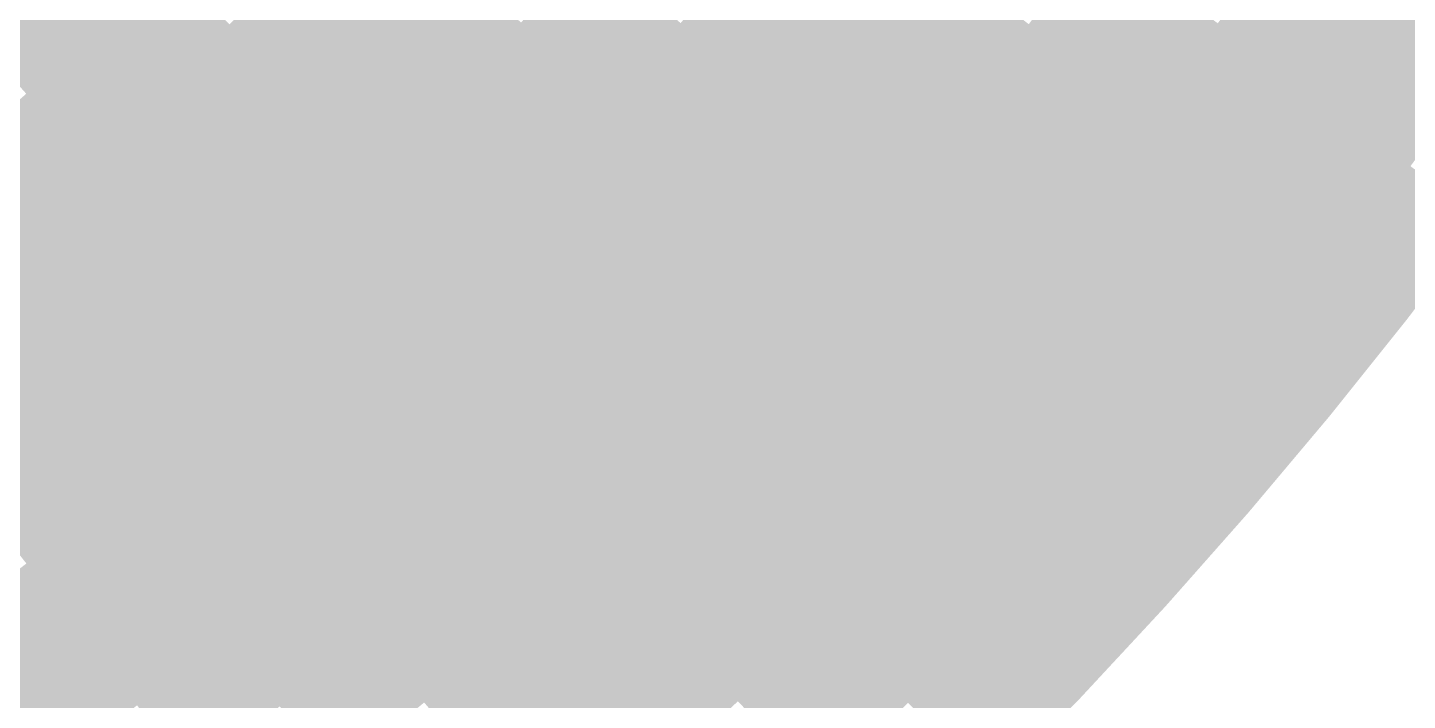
# Model space of a CAD drawing. Header units: inches. Extents: x -266 to 784, y -170 to 213.
# Drawn here: x 88.02 to 134.03, y -117.3 to -94.86 of the extents above; entities that cross this region are included whole.
import ezdxf

# ---------------------------------------------------------------- set-up
doc = ezdxf.new("R2010")
doc.units = ezdxf.units.IN
doc.header["$MEASUREMENT"] = 0

msp = doc.modelspace()

# ---------------------------------------------------------------- linework, layer by layer
at = {"color": 250, "true_color": 0x2e1624}
msp.add_solid([(129.995985, -91.553502), (130.81357, -92.129311), (127.709997, -94.716189), (128.513205, -95.311889)], dxfattribs=at)
at = {"color": 215, "true_color": 0xaa5494}
msp.add_solid([(91.923882, -91.923882), (92.630988, -92.630988), (89.640271, -94.152121), (90.329811, -94.876368)], dxfattribs=at)
at = {"color": 235, "true_color": 0x8c4577}
msp.add_solid([(101.510304, -92.003577), (102.251255, -92.675136), (99.22185, -94.467055), (99.946097, -95.156595)], dxfattribs=at)
at = {"color": 237, "true_color": 0x6a3457}
msp.add_solid([(112.086516, -91.987026), (112.859526, -92.62142), (109.795283, -94.710062), (110.552492, -95.363235)], dxfattribs=at)
at = {"color": 219, "true_color": 0x592c48}
msp.add_solid([(117.463618, -91.669507), (118.251964, -92.284739), (115.178558, -94.524599), (115.951568, -95.158993)], dxfattribs=at)
at = {"color": 239, "true_color": 0x432136}
msp.add_solid([(123.69396, -91.737693), (124.497167, -92.333392), (121.40535, -94.745665), (122.193696, -95.360897)], dxfattribs=at)
at = {"color": 225, "true_color": 0x994c84}
msp.add_solid([(97.049109, -92.398433), (97.773356, -93.087974), (94.752309, -94.752309), (95.459415, -95.459415)], dxfattribs=at)
at = {"color": 227, "true_color": 0x7b3d67}
msp.add_solid([(106.766447, -92.097371), (107.523656, -92.750544), (104.474109, -94.689813), (105.21506, -95.361372)], dxfattribs=at)
at = {"color": 229, "true_color": 0x542a45}
msp.add_solid([(118.251964, -92.284739), (119.040311, -92.89997), (115.951568, -95.158993), (116.724578, -95.793386)], dxfattribs=at)
at = {"color": 249, "true_color": 0x3f1f32}
msp.add_solid([(124.497167, -92.333392), (125.300375, -92.929092), (122.193696, -95.360897), (122.982043, -95.976128)], dxfattribs=at)
at = {"color": 250, "true_color": 0x2a1421}
for points in [[(130.81357, -92.129311), (131.631155, -92.705119), (128.513205, -95.311889), (129.316413, -95.907588)], [(128.513205, -95.311889), (129.316413, -95.907588), (126.135428, -98.437055), (126.923775, -99.052286)]]:
    msp.add_solid(points, dxfattribs=at)
at = {"color": 215, "true_color": 0xb2599e}
msp.add_solid([(88.26119, -92.703627), (88.95073, -93.427874), (85.959546, -94.841744), (86.631105, -95.582695)], dxfattribs=at)
at = {"color": 215, "true_color": 0xa55291}
msp.add_solid([(92.630988, -92.630988), (93.338095, -93.338095), (90.329811, -94.876368), (91.019352, -95.600615)], dxfattribs=at)
at = {"color": 227, "true_color": 0x884373}
msp.add_solid([(102.251255, -92.675136), (102.992206, -93.346695), (99.946097, -95.156595), (100.670345, -95.846136)], dxfattribs=at)
at = {"color": 237, "true_color": 0x763b63}
msp.add_solid([(107.523656, -92.750544), (108.280865, -93.403717), (105.21506, -95.361372), (105.956011, -96.032931)], dxfattribs=at)
at = {"color": 219, "true_color": 0x653254}
msp.add_solid([(112.859526, -92.62142), (113.632537, -93.255813), (110.552492, -95.363235), (111.3097, -96.016408)], dxfattribs=at)
at = {"color": 229, "true_color": 0x502841}
msp.add_solid([(119.040311, -92.89997), (119.828657, -93.515202), (116.724578, -95.793386), (117.497589, -96.427779)], dxfattribs=at)
at = {"color": 249, "true_color": 0x3b1d2f}
msp.add_solid([(125.300375, -92.929092), (126.103582, -93.524791), (122.982043, -95.976128), (123.770389, -96.59136)], dxfattribs=at)
at = {"color": 250, "true_color": 0x25121d}
msp.add_solid([(131.631155, -92.705119), (132.44874, -93.280927), (129.316413, -95.907588), (130.11962, -96.503287)], dxfattribs=at)
at = {"color": 225, "true_color": 0xa1508d}
msp.add_solid([(93.338095, -93.338095), (94.045202, -94.045202), (91.019352, -95.600615), (91.708892, -96.324862)], dxfattribs=at)
at = {"color": 225, "true_color": 0x944a80}
msp.add_solid([(97.773356, -93.087974), (98.497603, -93.777514), (95.459415, -95.459415), (96.166522, -96.166522)], dxfattribs=at)
at = {"color": 227, "true_color": 0x834170}
msp.add_solid([(102.992206, -93.346695), (103.733158, -94.018254), (100.670345, -95.846136), (101.394592, -96.535676)], dxfattribs=at)
at = {"color": 237, "true_color": 0x723960}
msp.add_solid([(108.280865, -93.403717), (109.038074, -94.056889), (105.956011, -96.032931), (106.696962, -96.70449)], dxfattribs=at)
at = {"color": 219, "true_color": 0x613050}
msp.add_solid([(113.632537, -93.255813), (114.405547, -93.890206), (111.3097, -96.016408), (112.066909, -96.669581)], dxfattribs=at)
at = {"color": 248, "true_color": 0x21101a}
for points in [[(132.44874, -93.280927), (133.266325, -93.856735), (130.11962, -96.503287), (130.922828, -97.098987)], [(130.11962, -96.503287), (130.922828, -97.098987), (127.712121, -99.667518), (128.500468, -100.282749)]]:
    msp.add_solid(points, dxfattribs=at)
at = {"color": 215, "true_color": 0xae569a}
msp.add_solid([(88.95073, -93.427874), (89.640271, -94.152121), (86.631105, -95.582695), (87.302664, -96.323646)], dxfattribs=at)
at = {"color": 225, "true_color": 0x90487c}
msp.add_solid([(98.497603, -93.777514), (99.22185, -94.467055), (96.166522, -96.166522), (96.873629, -96.873629)], dxfattribs=at)
at = {"color": 229, "true_color": 0x4c253e}
msp.add_solid([(119.828657, -93.515202), (120.617003, -94.130433), (117.497589, -96.427779), (118.270599, -97.062172)], dxfattribs=at)
at = {"color": 249, "true_color": 0x361b2c}
for points in [[(126.103582, -93.524791), (126.90679, -94.12049), (123.770389, -96.59136), (124.558736, -97.206591)], [(123.770389, -96.59136), (124.558736, -97.206591), (121.362641, -99.599746), (122.135652, -100.234139)]]:
    msp.add_solid(points, dxfattribs=at)
at = {"color": 248, "true_color": 0x1d0e17}
for points in [[(133.266325, -93.856735), (134.083909, -94.432543), (130.922828, -97.098987), (131.726035, -97.694686)], [(130.922828, -97.098987), (131.726035, -97.694686), (128.500468, -100.282749), (129.288814, -100.897981)], [(128.500468, -100.282749), (129.288814, -100.897981), (126.000704, -103.406105), (126.773714, -104.040499)]]:
    msp.add_solid(points, dxfattribs=at)
at = {"color": 215, "true_color": 0xaa5496}
msp.add_solid([(89.640271, -94.152121), (90.329811, -94.876368), (87.302664, -96.323646), (87.974223, -97.064597)], dxfattribs=at)
at = {"color": 225, "true_color": 0x9d4e89}
msp.add_solid([(94.045202, -94.045202), (94.752309, -94.752309), (91.708892, -96.324862), (92.398433, -97.049109)], dxfattribs=at)
at = {"color": 227, "true_color": 0x7f3f6c}
msp.add_solid([(103.733158, -94.018254), (104.474109, -94.689813), (101.394592, -96.535676), (102.118839, -97.225217)], dxfattribs=at)
at = {"color": 237, "true_color": 0x6e365c}
msp.add_solid([(109.038074, -94.056889), (109.795283, -94.710062), (106.696962, -96.70449), (107.437913, -97.376048)], dxfattribs=at)
at = {"color": 219, "true_color": 0x5d2e4d}
msp.add_solid([(114.405547, -93.890206), (115.178558, -94.524599), (112.066909, -96.669581), (112.824118, -97.322754)], dxfattribs=at)
at = {"color": 239, "true_color": 0x48233a}
msp.add_solid([(120.617003, -94.130433), (121.40535, -94.745665), (118.270599, -97.062172), (119.04361, -97.696566)], dxfattribs=at)
at = {"color": 250, "true_color": 0x321928}
msp.add_solid([(126.90679, -94.12049), (127.709997, -94.716189), (124.558736, -97.206591), (125.347082, -97.821823)], dxfattribs=at)
at = {"color": 225, "true_color": 0x994c85}
msp.add_solid([(94.752309, -94.752309), (95.459415, -95.459415), (92.398433, -97.049109), (93.087974, -97.773356)], dxfattribs=at)
at = {"color": 217, "true_color": 0x8c4579}
msp.add_solid([(99.22185, -94.467055), (99.946097, -95.156595), (96.873629, -96.873629), (97.580736, -97.580736)], dxfattribs=at)
at = {"color": 227, "true_color": 0x7b3d68}
msp.add_solid([(104.474109, -94.689813), (105.21506, -95.361372), (102.118839, -97.225217), (102.843086, -97.914757)], dxfattribs=at)
at = {"color": 237, "true_color": 0x6a3459}
msp.add_solid([(109.795283, -94.710062), (110.552492, -95.363235), (107.437913, -97.376048), (108.178864, -98.047607)], dxfattribs=at)
at = {"color": 219, "true_color": 0x592c49}
msp.add_solid([(115.178558, -94.524599), (115.951568, -95.158993), (112.824118, -97.322754), (113.581327, -97.975926)], dxfattribs=at)
at = {"color": 239, "true_color": 0x432137}
msp.add_solid([(121.40535, -94.745665), (122.193696, -95.360897), (119.04361, -97.696566), (119.81662, -98.330959)], dxfattribs=at)
at = {"color": 250, "true_color": 0x2e1625}
for points in [[(127.709997, -94.716189), (128.513205, -95.311889), (125.347082, -97.821823), (126.135428, -98.437055)], [(125.347082, -97.821823), (126.135428, -98.437055), (122.908662, -100.868532), (123.681673, -101.502925)]]:
    msp.add_solid(points, dxfattribs=at)
at = {"color": 248, "true_color": 0x190c13}
msp.add_solid([(134.083909, -94.432543), (134.901494, -95.008352), (131.726035, -97.694686), (132.529243, -98.290385)], dxfattribs=at)
at = {"color": 215, "true_color": 0xa55293}
msp.add_solid([(90.329811, -94.876368), (91.019352, -95.600615), (87.974223, -97.064597), (88.645782, -97.805549)], dxfattribs=at)
at = {"color": 227, "true_color": 0x884375}
msp.add_solid([(99.946097, -95.156595), (100.670345, -95.846136), (97.580736, -97.580736), (98.287843, -98.287843)], dxfattribs=at)
at = {"color": 229, "true_color": 0x542a46}
msp.add_solid([(115.951568, -95.158993), (116.724578, -95.793386), (113.581327, -97.975926), (114.338536, -98.629099)], dxfattribs=at)
at = {"color": 248, "true_color": 0x140a10}
for points in [[(134.901494, -95.008352), (135.719079, -95.58416), (132.529243, -98.290385), (133.33245, -98.886085)], [(132.529243, -98.290385), (133.33245, -98.886085), (130.077161, -101.513212), (130.865507, -102.128444)], [(130.077161, -101.513212), (130.865507, -102.128444), (127.546725, -104.674892), (128.319735, -105.309285)]]:
    msp.add_solid(points, dxfattribs=at)
at = {"color": 215, "true_color": 0xa1508f}
msp.add_solid([(91.019352, -95.600615), (91.708892, -96.324862), (88.645782, -97.805549), (89.317341, -98.5465)], dxfattribs=at)
at = {"color": 225, "true_color": 0x944a82}
msp.add_solid([(95.459415, -95.459415), (96.166522, -96.166522), (93.087974, -97.773356), (93.777514, -98.497603)], dxfattribs=at)
at = {"color": 237, "true_color": 0x763b65}
msp.add_solid([(105.21506, -95.361372), (105.956011, -96.032931), (102.843086, -97.914757), (103.567333, -98.604298)], dxfattribs=at)
at = {"color": 219, "true_color": 0x653255}
msp.add_solid([(110.552492, -95.363235), (111.3097, -96.016408), (108.178864, -98.047607), (108.919815, -98.719166)], dxfattribs=at)
at = {"color": 249, "true_color": 0x3f1f33}
msp.add_solid([(122.193696, -95.360897), (122.982043, -95.976128), (119.81662, -98.330959), (120.589631, -98.965352)], dxfattribs=at)
at = {"color": 248, "true_color": 0x10080d}
for points in [[(135.719079, -95.58416), (136.536664, -96.159968), (133.33245, -98.886085), (134.135658, -99.481784)], [(133.33245, -98.886085), (134.135658, -99.481784), (130.865507, -102.128444), (131.653853, -102.743676)], [(130.865507, -102.128444), (131.653853, -102.743676), (128.319735, -105.309285), (129.092746, -105.943678)], [(128.319735, -105.309285), (129.092746, -105.943678), (125.696669, -108.426692), (126.453877, -109.079865)], [(125.696669, -108.426692), (126.453877, -109.079865), (122.997887, -111.478787), (123.738838, -112.150345)]]:
    msp.add_solid(points, dxfattribs=at)
at = {"color": 225, "true_color": 0x90487e}
msp.add_solid([(96.166522, -96.166522), (96.873629, -96.873629), (93.777514, -98.497603), (94.467055, -99.22185)], dxfattribs=at)
at = {"color": 227, "true_color": 0x834171}
msp.add_solid([(100.670345, -95.846136), (101.394592, -96.535676), (98.287843, -98.287843), (98.994949, -98.994949)], dxfattribs=at)
at = {"color": 237, "true_color": 0x723961}
msp.add_solid([(105.956011, -96.032931), (106.696962, -96.70449), (103.567333, -98.604298), (104.29158, -99.293838)], dxfattribs=at)
at = {"color": 219, "true_color": 0x613051}
msp.add_solid([(111.3097, -96.016408), (112.066909, -96.669581), (108.919815, -98.719166), (109.660767, -99.390725)], dxfattribs=at)
at = {"color": 229, "true_color": 0x502842}
msp.add_solid([(116.724578, -95.793386), (117.497589, -96.427779), (114.338536, -98.629099), (115.095745, -99.282272)], dxfattribs=at)
at = {"color": 249, "true_color": 0x3b1d30}
for points in [[(122.982043, -95.976128), (123.770389, -96.59136), (120.589631, -98.965352), (121.362641, -99.599746)], [(120.589631, -98.965352), (121.362641, -99.599746), (118.12458, -101.894964), (118.881789, -102.548136)]]:
    msp.add_solid(points, dxfattribs=at)
at = {"color": 250, "true_color": 0x25121e}
for points in [[(129.316413, -95.907588), (130.11962, -96.503287), (126.923775, -99.052286), (127.712121, -99.667518)], [(126.923775, -99.052286), (127.712121, -99.667518), (124.454683, -102.137319), (125.227693, -102.771712)]]:
    msp.add_solid(points, dxfattribs=at)
at = {"color": 225, "true_color": 0x9d4e8b}
msp.add_solid([(91.708892, -96.324862), (92.398433, -97.049109), (89.317341, -98.5465), (89.9889, -99.287451)], dxfattribs=at)
at = {"color": 227, "true_color": 0x7f3f6d}
msp.add_solid([(101.394592, -96.535676), (102.118839, -97.225217), (98.994949, -98.994949), (99.702056, -99.702056)], dxfattribs=at)
at = {"color": 229, "true_color": 0x4c253f}
for points in [[(117.497589, -96.427779), (118.270599, -97.062172), (115.095745, -99.282272), (115.852953, -99.935445)], [(115.095745, -99.282272), (115.852953, -99.935445), (112.624571, -102.076961), (113.365522, -102.74852)]]:
    msp.add_solid(points, dxfattribs=at)
at = {"color": 215, "true_color": 0xa55294}
msp.add_solid([(87.974223, -97.064597), (88.645782, -97.805549), (85.565642, -99.194359), (86.218815, -99.951568)], dxfattribs=at)
at = {"color": 225, "true_color": 0x994c87}
msp.add_solid([(92.398433, -97.049109), (93.087974, -97.773356), (89.9889, -99.287451), (90.660459, -100.028402)], dxfattribs=at)
at = {"color": 217, "true_color": 0x8c457a}
msp.add_solid([(96.873629, -96.873629), (97.580736, -97.580736), (94.467055, -99.22185), (95.156595, -99.946097)], dxfattribs=at)
at = {"color": 237, "true_color": 0x6e365d}
msp.add_solid([(106.696962, -96.70449), (107.437913, -97.376048), (104.29158, -99.293838), (105.015827, -99.983379)], dxfattribs=at)
at = {"color": 219, "true_color": 0x5d2e4e}
msp.add_solid([(112.066909, -96.669581), (112.824118, -97.322754), (109.660767, -99.390725), (110.401718, -100.062284)], dxfattribs=at)
at = {"color": 239, "true_color": 0x48233b}
msp.add_solid([(118.270599, -97.062172), (119.04361, -97.696566), (115.852953, -99.935445), (116.610162, -100.588618)], dxfattribs=at)
at = {"color": 227, "true_color": 0x7b3d6a}
msp.add_solid([(102.118839, -97.225217), (102.843086, -97.914757), (99.702056, -99.702056), (100.409163, -100.409163)], dxfattribs=at)
at = {"color": 237, "true_color": 0x6a345a}
msp.add_solid([(107.437913, -97.376048), (108.178864, -98.047607), (105.015827, -99.983379), (105.740074, -100.67292)], dxfattribs=at)
at = {"color": 219, "true_color": 0x592c4a}
msp.add_solid([(112.824118, -97.322754), (113.581327, -97.975926), (110.401718, -100.062284), (111.142669, -100.733843)], dxfattribs=at)
at = {"color": 250, "true_color": 0x321929}
for points in [[(124.558736, -97.206591), (125.347082, -97.821823), (122.135652, -100.234139), (122.908662, -100.868532)], [(122.135652, -100.234139), (122.908662, -100.868532), (119.638998, -103.201309), (120.396207, -103.854482)]]:
    msp.add_solid(points, dxfattribs=at)
at = {"color": 215, "true_color": 0xa15091}
msp.add_solid([(88.645782, -97.805549), (89.317341, -98.5465), (86.218815, -99.951568), (86.871988, -100.708777)], dxfattribs=at)
at = {"color": 225, "true_color": 0x944a83}
msp.add_solid([(93.087974, -97.773356), (93.777514, -98.497603), (90.660459, -100.028402), (91.332018, -100.769353)], dxfattribs=at)
at = {"color": 227, "true_color": 0x884376}
msp.add_solid([(97.580736, -97.580736), (98.287843, -98.287843), (95.156595, -99.946097), (95.846136, -100.670345)], dxfattribs=at)
at = {"color": 237, "true_color": 0x763b66}
msp.add_solid([(102.843086, -97.914757), (103.567333, -98.604298), (100.409163, -100.409163), (101.11627, -101.11627)], dxfattribs=at)
at = {"color": 219, "true_color": 0x542a47}
msp.add_solid([(113.581327, -97.975926), (114.338536, -98.629099), (111.142669, -100.733843), (111.88362, -101.405402)], dxfattribs=at)
at = {"color": 239, "true_color": 0x432138}
for points in [[(119.04361, -97.696566), (119.81662, -98.330959), (116.610162, -100.588618), (117.367371, -101.241791)], [(116.610162, -100.588618), (117.367371, -101.241791), (114.106473, -103.420079), (114.847424, -104.091638)]]:
    msp.add_solid(points, dxfattribs=at)
at = {"color": 248, "true_color": 0x190c14}
for points in [[(131.726035, -97.694686), (132.529243, -98.290385), (129.288814, -100.897981), (130.077161, -101.513212)], [(129.288814, -100.897981), (130.077161, -101.513212), (126.773714, -104.040499), (127.546725, -104.674892)], [(126.773714, -104.040499), (127.546725, -104.674892), (124.182251, -107.120346), (124.93946, -107.773519)], [(124.182251, -107.120346), (124.93946, -107.773519), (121.515985, -110.135669), (122.256936, -110.807228)]]:
    msp.add_solid(points, dxfattribs=at)
at = {"color": 227, "true_color": 0x834173}
msp.add_solid([(98.287843, -98.287843), (98.994949, -98.994949), (95.846136, -100.670345), (96.535676, -101.394592)], dxfattribs=at)
at = {"color": 219, "true_color": 0x653256}
msp.add_solid([(108.178864, -98.047607), (108.919815, -98.719166), (105.740074, -100.67292), (106.464321, -101.36246)], dxfattribs=at)
at = {"color": 239, "true_color": 0x3f1f34}
msp.add_solid([(119.81662, -98.330959), (120.589631, -98.965352), (117.367371, -101.241791), (118.12458, -101.894964)], dxfattribs=at)
at = {"color": 250, "true_color": 0x2a1422}
for points in [[(126.135428, -98.437055), (126.923775, -99.052286), (123.681673, -101.502925), (124.454683, -102.137319)], [(123.681673, -101.502925), (124.454683, -102.137319), (121.153415, -104.507655), (121.910624, -105.160828)]]:
    msp.add_solid(points, dxfattribs=at)
at = {"color": 225, "true_color": 0x9d4e8d}
msp.add_solid([(89.317341, -98.5465), (89.9889, -99.287451), (86.871988, -100.708777), (87.525161, -101.465985)], dxfattribs=at)
at = {"color": 225, "true_color": 0x904880}
msp.add_solid([(93.777514, -98.497603), (94.467055, -99.22185), (91.332018, -100.769353), (92.003577, -101.510304)], dxfattribs=at)
at = {"color": 237, "true_color": 0x723962}
msp.add_solid([(103.567333, -98.604298), (104.29158, -99.293838), (101.11627, -101.11627), (101.823376, -101.823377)], dxfattribs=at)
at = {"color": 219, "true_color": 0x613053}
msp.add_solid([(108.919815, -98.719166), (109.660767, -99.390725), (106.464321, -101.36246), (107.188568, -102.052001)], dxfattribs=at)
at = {"color": 229, "true_color": 0x502843}
msp.add_solid([(114.338536, -98.629099), (115.095745, -99.282272), (111.88362, -101.405402), (112.624571, -102.076961)], dxfattribs=at)
at = {"color": 225, "true_color": 0x994c89}
msp.add_solid([(89.9889, -99.287451), (90.660459, -100.028402), (87.525161, -101.465985), (88.178334, -102.223194)], dxfattribs=at)
at = {"color": 217, "true_color": 0x8c457c}
msp.add_solid([(94.467055, -99.22185), (95.156595, -99.946097), (92.003577, -101.510304), (92.675136, -102.251255)], dxfattribs=at)
at = {"color": 227, "true_color": 0x7f3f6f}
msp.add_solid([(98.994949, -98.994949), (99.702056, -99.702056), (96.535676, -101.394592), (97.225217, -102.118839)], dxfattribs=at)
at = {"color": 237, "true_color": 0x6e365f}
msp.add_solid([(104.29158, -99.293838), (105.015827, -99.983379), (101.823376, -101.823377), (102.530483, -102.530483)], dxfattribs=at)
at = {"color": 227, "true_color": 0x7b3d6b}
msp.add_solid([(99.702056, -99.702056), (100.409163, -100.409163), (97.225217, -102.118839), (97.914757, -102.843086)], dxfattribs=at)
at = {"color": 219, "true_color": 0x5d2e4f}
msp.add_solid([(109.660767, -99.390725), (110.401718, -100.062284), (107.188568, -102.052001), (107.912815, -102.741541)], dxfattribs=at)
at = {"color": 249, "true_color": 0x361b2d}
msp.add_solid([(121.362641, -99.599746), (122.135652, -100.234139), (118.881789, -102.548136), (119.638998, -103.201309)], dxfattribs=at)
at = {"color": 250, "true_color": 0x21101b}
for points in [[(127.712121, -99.667518), (128.500468, -100.282749), (125.227693, -102.771712), (126.000704, -103.406105)], [(125.227693, -102.771712), (126.000704, -103.406105), (122.667833, -105.814001), (123.425042, -106.467173)]]:
    msp.add_solid(points, dxfattribs=at)
at = {"color": 18, "true_color": 0x0c0509}
for points in [[(134.135658, -99.481784), (134.938865, -100.077483), (131.653853, -102.743676), (132.4422, -103.358907)], [(131.653853, -102.743676), (132.4422, -103.358907), (129.092746, -105.943678), (129.865756, -106.578072)]]:
    msp.add_solid(points, dxfattribs=at)
at = {"color": 225, "true_color": 0x944a85}
msp.add_solid([(90.660459, -100.028402), (91.332018, -100.769353), (88.178334, -102.223194), (88.831507, -102.980403)], dxfattribs=at)
at = {"color": 217, "true_color": 0x884378}
msp.add_solid([(95.156595, -99.946097), (95.846136, -100.670345), (92.675136, -102.251255), (93.346695, -102.992206)], dxfattribs=at)
at = {"color": 237, "true_color": 0x6a345b}
msp.add_solid([(105.015827, -99.983379), (105.740074, -100.67292), (102.530483, -102.530483), (103.23759, -103.23759)], dxfattribs=at)
at = {"color": 219, "true_color": 0x592c4b}
msp.add_solid([(110.401718, -100.062284), (111.142669, -100.733843), (107.912815, -102.741541), (108.637062, -103.431082)], dxfattribs=at)
at = {"color": 239, "true_color": 0x48233c}
msp.add_solid([(115.852953, -99.935445), (116.610162, -100.588618), (113.365522, -102.74852), (114.106473, -103.420079)], dxfattribs=at)
at = {"color": 18, "true_color": 0x080306}
for points in [[(134.938865, -100.077483), (135.742073, -100.673182), (132.4422, -103.358907), (133.230546, -103.974139)], [(132.4422, -103.358907), (133.230546, -103.974139), (129.865756, -106.578072), (130.638767, -107.212465)], [(129.865756, -106.578072), (130.638767, -107.212465), (127.211086, -109.733038), (127.968295, -110.38621)], [(127.211086, -109.733038), (127.968295, -110.38621), (124.479789, -112.821904), (125.22074, -113.493463)], [(124.479789, -112.821904), (125.22074, -113.493463), (121.67351, -115.842812), (122.397757, -116.532352)], [(121.67351, -115.842812), (122.397757, -116.532352), (118.793939, -118.793939), (119.501046, -119.501046)]]:
    msp.add_solid(points, dxfattribs=at)
at = {"color": 225, "true_color": 0x904881}
msp.add_solid([(91.332018, -100.769353), (92.003577, -101.510304), (88.831507, -102.980403), (89.484679, -103.737612)], dxfattribs=at)
at = {"color": 227, "true_color": 0x834174}
msp.add_solid([(95.846136, -100.670345), (96.535676, -101.394592), (93.346695, -102.992206), (94.018254, -103.733158)], dxfattribs=at)
at = {"color": 227, "true_color": 0x763b68}
msp.add_solid([(100.409163, -100.409163), (101.11627, -101.11627), (97.914757, -102.843086), (98.604298, -103.567333)], dxfattribs=at)
at = {"color": 219, "true_color": 0x653257}
msp.add_solid([(105.740074, -100.67292), (106.464321, -101.36246), (103.23759, -103.23759), (103.944697, -103.944697)], dxfattribs=at)
at = {"color": 219, "true_color": 0x542a48}
msp.add_solid([(111.142669, -100.733843), (111.88362, -101.405402), (108.637062, -103.431082), (109.36131, -104.120622)], dxfattribs=at)
at = {"color": 18, "true_color": 0x030102}
for points in [[(135.742073, -100.673182), (136.54528, -101.268882), (133.230546, -103.974139), (134.018893, -104.58937)], [(133.230546, -103.974139), (134.018893, -104.58937), (130.638767, -107.212465), (131.411777, -107.846858)]]:
    msp.add_solid(points, dxfattribs=at)
at = {"color": 237, "true_color": 0x723964}
msp.add_solid([(101.11627, -101.11627), (101.823376, -101.823377), (98.604298, -103.567333), (99.293838, -104.29158)], dxfattribs=at)
at = {"color": 250, "true_color": 0x2e1626}
for points in [[(122.908662, -100.868532), (123.681673, -101.502925), (120.396207, -103.854482), (121.153415, -104.507655)], [(120.396207, -103.854482), (121.153415, -104.507655), (117.811229, -106.777874), (118.55218, -107.449433)]]:
    msp.add_solid(points, dxfattribs=at)
at = {"color": 225, "true_color": 0x994c8b}
msp.add_solid([(87.525161, -101.465985), (88.178334, -102.223194), (85.0087, -103.583401), (85.643093, -104.356411)], dxfattribs=at)
at = {"color": 217, "true_color": 0x8c457d}
msp.add_solid([(92.003577, -101.510304), (92.675136, -102.251255), (89.484679, -103.737612), (90.137852, -104.494821)], dxfattribs=at)
at = {"color": 227, "true_color": 0x7f3f71}
msp.add_solid([(96.535676, -101.394592), (97.225217, -102.118839), (94.018254, -103.733158), (94.689813, -104.474109)], dxfattribs=at)
at = {"color": 219, "true_color": 0x613054}
msp.add_solid([(106.464321, -101.36246), (107.188568, -102.052001), (103.944697, -103.944697), (104.651804, -104.651804)], dxfattribs=at)
at = {"color": 229, "true_color": 0x502844}
msp.add_solid([(111.88362, -101.405402), (112.624571, -102.076961), (109.36131, -104.120622), (110.085557, -104.810163)], dxfattribs=at)
at = {"color": 239, "true_color": 0x3f1f35}
msp.add_solid([(117.367371, -101.241791), (118.12458, -101.894964), (114.847424, -104.091638), (115.588376, -104.763197)], dxfattribs=at)
at = {"color": 227, "true_color": 0x7b3d6d}
msp.add_solid([(97.225217, -102.118839), (97.914757, -102.843086), (94.689813, -104.474109), (95.361372, -105.21506)], dxfattribs=at)
at = {"color": 237, "true_color": 0x6e3660}
msp.add_solid([(101.823376, -101.823377), (102.530483, -102.530483), (99.293838, -104.29158), (99.983379, -105.015827)], dxfattribs=at)
at = {"color": 219, "true_color": 0x5d2e50}
msp.add_solid([(107.188568, -102.052001), (107.912815, -102.741541), (104.651804, -104.651804), (105.35891, -105.35891)], dxfattribs=at)
at = {"color": 229, "true_color": 0x4c2540}
msp.add_solid([(112.624571, -102.076961), (113.365522, -102.74852), (110.085557, -104.810163), (110.809804, -105.499703)], dxfattribs=at)
at = {"color": 249, "true_color": 0x3b1d31}
msp.add_solid([(118.12458, -101.894964), (118.881789, -102.548136), (115.588376, -104.763197), (116.329327, -105.434756)], dxfattribs=at)
at = {"color": 250, "true_color": 0x25121f}
for points in [[(124.454683, -102.137319), (125.227693, -102.771712), (121.910624, -105.160828), (122.667833, -105.814001)], [(121.910624, -105.160828), (122.667833, -105.814001), (119.293131, -108.120992), (120.034082, -108.792551)]]:
    msp.add_solid(points, dxfattribs=at)
at = {"color": 225, "true_color": 0x944a87}
msp.add_solid([(88.178334, -102.223194), (88.831507, -102.980403), (85.643093, -104.356411), (86.277487, -105.129422)], dxfattribs=at)
at = {"color": 217, "true_color": 0x88437a}
msp.add_solid([(92.675136, -102.251255), (93.346695, -102.992206), (90.137852, -104.494821), (90.791025, -105.25203)], dxfattribs=at)
at = {"color": 237, "true_color": 0x6a345c}
msp.add_solid([(102.530483, -102.530483), (103.23759, -103.23759), (99.983379, -105.015827), (100.67292, -105.740074)], dxfattribs=at)
at = {"color": 249, "true_color": 0x361b2e}
for points in [[(118.881789, -102.548136), (119.638998, -103.201309), (116.329327, -105.434756), (117.070278, -106.106315)], [(116.329327, -105.434756), (117.070278, -106.106315), (113.706792, -108.257866), (114.431039, -108.947406)]]:
    msp.add_solid(points, dxfattribs=at)
at = {"color": 225, "true_color": 0x904883}
msp.add_solid([(88.831507, -102.980403), (89.484679, -103.737612), (86.277487, -105.129422), (86.91188, -105.902432)], dxfattribs=at)
at = {"color": 227, "true_color": 0x834176}
msp.add_solid([(93.346695, -102.992206), (94.018254, -103.733158), (90.791025, -105.25203), (91.444198, -106.009239)], dxfattribs=at)
at = {"color": 227, "true_color": 0x763b69}
msp.add_solid([(97.914757, -102.843086), (98.604298, -103.567333), (95.361372, -105.21506), (96.032931, -105.956011)], dxfattribs=at)
at = {"color": 219, "true_color": 0x592c4c}
msp.add_solid([(107.912815, -102.741541), (108.637062, -103.431082), (105.35891, -105.35891), (106.066017, -106.066017)], dxfattribs=at)
at = {"color": 239, "true_color": 0x48233d}
msp.add_solid([(113.365522, -102.74852), (114.106473, -103.420079), (110.809804, -105.499703), (111.534051, -106.189244)], dxfattribs=at)
at = {"color": 237, "true_color": 0x653259}
msp.add_solid([(103.23759, -103.23759), (103.944697, -103.944697), (100.67292, -105.740074), (101.36246, -106.464321)], dxfattribs=at)
at = {"color": 219, "true_color": 0x542a49}
msp.add_solid([(108.637062, -103.431082), (109.36131, -104.120622), (106.066017, -106.066017), (106.773124, -106.773124)], dxfattribs=at)
at = {"color": 239, "true_color": 0x432139}
msp.add_solid([(114.106473, -103.420079), (114.847424, -104.091638), (111.534051, -106.189244), (112.258298, -106.878784)], dxfattribs=at)
at = {"color": 250, "true_color": 0x32192a}
msp.add_solid([(119.638998, -103.201309), (120.396207, -103.854482), (117.070278, -106.106315), (117.811229, -106.777874)], dxfattribs=at)
at = {"color": 248, "true_color": 0x1d0e18}
for points in [[(126.000704, -103.406105), (126.773714, -104.040499), (123.425042, -106.467173), (124.182251, -107.120346)], [(123.425042, -106.467173), (124.182251, -107.120346), (120.775033, -109.46411), (121.515985, -110.135669)], [(120.775033, -109.46411), (121.515985, -110.135669), (118.052275, -112.395109), (118.776522, -113.084649)]]:
    msp.add_solid(points, dxfattribs=at)
at = {"color": 217, "true_color": 0x8c457f}
msp.add_solid([(89.484679, -103.737612), (90.137852, -104.494821), (86.91188, -105.902432), (87.546273, -106.675443)], dxfattribs=at)
at = {"color": 227, "true_color": 0x7f3f72}
msp.add_solid([(94.018254, -103.733158), (94.689813, -104.474109), (91.444198, -106.009239), (92.097371, -106.766447)], dxfattribs=at)
at = {"color": 237, "true_color": 0x723965}
msp.add_solid([(98.604298, -103.567333), (99.293838, -104.29158), (96.032931, -105.956011), (96.704489, -106.696962)], dxfattribs=at)
at = {"color": 219, "true_color": 0x613055}
msp.add_solid([(103.944697, -103.944697), (104.651804, -104.651804), (101.36246, -106.464321), (102.052001, -107.188568)], dxfattribs=at)
at = {"color": 237, "true_color": 0x6e3661}
msp.add_solid([(99.293838, -104.29158), (99.983379, -105.015827), (96.704489, -106.696962), (97.376048, -107.437913)], dxfattribs=at)
at = {"color": 229, "true_color": 0x502845}
msp.add_solid([(109.36131, -104.120622), (110.085557, -104.810163), (106.773124, -106.773124), (107.480231, -107.480231)], dxfattribs=at)
at = {"color": 239, "true_color": 0x3f1f36}
for points in [[(114.847424, -104.091638), (115.588376, -104.763197), (112.258298, -106.878784), (112.982545, -107.568325)], [(112.258298, -106.878784), (112.982545, -107.568325), (109.601551, -109.601551), (110.308658, -110.308658)]]:
    msp.add_solid(points, dxfattribs=at)
at = {"color": 217, "true_color": 0x88437b}
msp.add_solid([(90.137852, -104.494821), (90.791025, -105.25203), (87.546273, -106.675443), (88.180666, -107.448453)], dxfattribs=at)
at = {"color": 227, "true_color": 0x7b3d6e}
msp.add_solid([(94.689813, -104.474109), (95.361372, -105.21506), (92.097371, -106.766447), (92.750544, -107.523656)], dxfattribs=at)
at = {"color": 219, "true_color": 0x5d2e51}
msp.add_solid([(104.651804, -104.651804), (105.35891, -105.35891), (102.052001, -107.188568), (102.741541, -107.912815)], dxfattribs=at)
at = {"color": 229, "true_color": 0x4c2541}
msp.add_solid([(110.085557, -104.810163), (110.809804, -105.499703), (107.480231, -107.480231), (108.187338, -108.187338)], dxfattribs=at)
at = {"color": 249, "true_color": 0x3b1d32}
msp.add_solid([(115.588376, -104.763197), (116.329327, -105.434756), (112.982545, -107.568325), (113.706792, -108.257866)], dxfattribs=at)
at = {"color": 250, "true_color": 0x2a1423}
for points in [[(121.153415, -104.507655), (121.910624, -105.160828), (118.55218, -107.449433), (119.293131, -108.120992)], [(118.55218, -107.449433), (119.293131, -108.120992), (115.879533, -110.326487), (116.60378, -111.016028)]]:
    msp.add_solid(points, dxfattribs=at)
at = {"color": 248, "true_color": 0x140a11}
for points in [[(127.546725, -104.674892), (128.319735, -105.309285), (124.93946, -107.773519), (125.696669, -108.426692)], [(124.93946, -107.773519), (125.696669, -108.426692), (122.256936, -110.807228), (122.997887, -111.478787)], [(122.256936, -110.807228), (122.997887, -111.478787), (119.500769, -113.77419), (120.225016, -114.46373)], [(119.500769, -113.77419), (120.225016, -114.46373), (116.672619, -116.672619), (117.379726, -117.379726)]]:
    msp.add_solid(points, dxfattribs=at)
at = {"color": 217, "true_color": 0x834177}
msp.add_solid([(90.791025, -105.25203), (91.444198, -106.009239), (88.180666, -107.448453), (88.81506, -108.221463)], dxfattribs=at)
at = {"color": 227, "true_color": 0x763b6a}
msp.add_solid([(95.361372, -105.21506), (96.032931, -105.956011), (92.750544, -107.523656), (93.403717, -108.280865)], dxfattribs=at)
at = {"color": 237, "true_color": 0x6a345e}
msp.add_solid([(99.983379, -105.015827), (100.67292, -105.740074), (97.376048, -107.437913), (98.047607, -108.178864)], dxfattribs=at)
at = {"color": 219, "true_color": 0x592c4d}
msp.add_solid([(105.35891, -105.35891), (106.066017, -106.066017), (102.741541, -107.912815), (103.431082, -108.637062)], dxfattribs=at)
at = {"color": 237, "true_color": 0x65325a}
msp.add_solid([(100.67292, -105.740074), (101.36246, -106.464321), (98.047607, -108.178864), (98.719166, -108.919815)], dxfattribs=at)
at = {"color": 229, "true_color": 0x48233e}
for points in [[(110.809804, -105.499703), (111.534051, -106.189244), (108.187338, -108.187338), (108.894444, -108.894444)], [(108.187338, -108.187338), (108.894444, -108.894444), (105.499703, -110.809804), (106.189244, -111.534051)]]:
    msp.add_solid(points, dxfattribs=at)
at = {"color": 250, "true_color": 0x21101c}
for points in [[(122.667833, -105.814001), (123.425042, -106.467173), (120.034082, -108.792551), (120.775033, -109.46411)], [(120.034082, -108.792551), (120.775033, -109.46411), (117.328027, -111.705568), (118.052275, -112.395109)], [(117.328027, -111.705568), (118.052275, -112.395109), (114.551299, -114.551299), (115.258405, -115.258405)]]:
    msp.add_solid(points, dxfattribs=at)
at = {"color": 227, "true_color": 0x7f3f74}
msp.add_solid([(91.444198, -106.009239), (92.097371, -106.766447), (88.81506, -108.221463), (89.449453, -108.994474)], dxfattribs=at)
at = {"color": 237, "true_color": 0x723966}
msp.add_solid([(96.032931, -105.956011), (96.704489, -106.696962), (93.403717, -108.280865), (94.056889, -109.038074)], dxfattribs=at)
at = {"color": 219, "true_color": 0x542a4a}
msp.add_solid([(106.066017, -106.066017), (106.773124, -106.773124), (103.431082, -108.637062), (104.120622, -109.36131)], dxfattribs=at)
at = {"color": 239, "true_color": 0x43213a}
msp.add_solid([(111.534051, -106.189244), (112.258298, -106.878784), (108.894444, -108.894444), (109.601551, -109.601551)], dxfattribs=at)
at = {"color": 250, "true_color": 0x32192b}
for points in [[(117.070278, -106.106315), (117.811229, -106.777874), (114.431039, -108.947406), (115.155286, -109.636947)], [(114.431039, -108.947406), (115.155286, -109.636947), (111.722871, -111.722871), (112.429978, -112.429978)]]:
    msp.add_solid(points, dxfattribs=at)
at = {"color": 248, "true_color": 0x0c050a}
for points in [[(129.092746, -105.943678), (129.865756, -106.578072), (126.453877, -109.079865), (127.211086, -109.733038)], [(126.453877, -109.079865), (127.211086, -109.733038), (123.738838, -112.150345), (124.479789, -112.821904)], [(123.738838, -112.150345), (124.479789, -112.821904), (120.949263, -115.153271), (121.67351, -115.842812)], [(120.949263, -115.153271), (121.67351, -115.842812), (118.086832, -118.086832), (118.793939, -118.793939)]]:
    msp.add_solid(points, dxfattribs=at)
at = {"color": 217, "true_color": 0x88437d}
msp.add_solid([(87.546273, -106.675443), (88.180666, -107.448453), (84.901959, -108.791807), (85.517191, -109.580153)], dxfattribs=at)
at = {"color": 237, "true_color": 0x6e3663}
msp.add_solid([(96.704489, -106.696962), (97.376048, -107.437913), (94.056889, -109.038074), (94.710062, -109.795283)], dxfattribs=at)
at = {"color": 219, "true_color": 0x613056}
msp.add_solid([(101.36246, -106.464321), (102.052001, -107.188568), (98.719166, -108.919815), (99.390725, -109.660767)], dxfattribs=at)
at = {"color": 227, "true_color": 0x7b3d70}
msp.add_solid([(92.097371, -106.766447), (92.750544, -107.523656), (89.449453, -108.994474), (90.083846, -109.767484)], dxfattribs=at)
at = {"color": 219, "true_color": 0x5d2e52}
msp.add_solid([(102.052001, -107.188568), (102.741541, -107.912815), (99.390725, -109.660767), (100.062284, -110.401718)], dxfattribs=at)
at = {"color": 229, "true_color": 0x502846}
msp.add_solid([(106.773124, -106.773124), (107.480231, -107.480231), (104.120622, -109.36131), (104.810163, -110.085557)], dxfattribs=at)
at = {"color": 250, "true_color": 0x2e1627}
msp.add_solid([(117.811229, -106.777874), (118.55218, -107.449433), (115.155286, -109.636947), (115.879533, -110.326487)], dxfattribs=at)
at = {"color": 18, "true_color": 0x030103}
for points in [[(130.638767, -107.212465), (131.411777, -107.846858), (127.968295, -110.38621), (128.725504, -111.039383)], [(127.968295, -110.38621), (128.725504, -111.039383), (125.22074, -113.493463), (125.961691, -114.165022)], [(125.22074, -113.493463), (125.961691, -114.165022), (122.397757, -116.532352), (123.122004, -117.221893)], [(122.397757, -116.532352), (123.122004, -117.221893), (119.501046, -119.501046), (120.208153, -120.208153)]]:
    msp.add_solid(points, dxfattribs=at)
at = {"color": 217, "true_color": 0x834179}
msp.add_solid([(88.180666, -107.448453), (88.81506, -108.221463), (85.517191, -109.580153), (86.132423, -110.3685)], dxfattribs=at)
at = {"color": 227, "true_color": 0x763b6c}
msp.add_solid([(92.750544, -107.523656), (93.403717, -108.280865), (90.083846, -109.767484), (90.71824, -110.540495)], dxfattribs=at)
at = {"color": 237, "true_color": 0x6a345f}
msp.add_solid([(97.376048, -107.437913), (98.047607, -108.178864), (94.710062, -109.795283), (95.363235, -110.552492)], dxfattribs=at)
at = {"color": 229, "true_color": 0x4c2542}
msp.add_solid([(107.480231, -107.480231), (108.187338, -108.187338), (104.810163, -110.085557), (105.499703, -110.809804)], dxfattribs=at)
at = {"color": 249, "true_color": 0x3b1d33}
for points in [[(112.982545, -107.568325), (113.706792, -108.257866), (110.308658, -110.308658), (111.015765, -111.015765)], [(110.308658, -110.308658), (111.015765, -111.015765), (107.568325, -112.982545), (108.257866, -113.706792)]]:
    msp.add_solid(points, dxfattribs=at)
at = {"color": 219, "true_color": 0x592c4e}
msp.add_solid([(102.741541, -107.912815), (103.431082, -108.637062), (100.062284, -110.401718), (100.733843, -111.142669)], dxfattribs=at)
at = {"color": 250, "true_color": 0x251220}
for points in [[(119.293131, -108.120992), (120.034082, -108.792551), (116.60378, -111.016028), (117.328027, -111.705568)], [(116.60378, -111.016028), (117.328027, -111.705568), (113.844192, -113.844192), (114.551299, -114.551299)]]:
    msp.add_solid(points, dxfattribs=at)
at = {"color": 227, "true_color": 0x7f3f75}
msp.add_solid([(88.81506, -108.221463), (89.449453, -108.994474), (86.132423, -110.3685), (86.747654, -111.156846)], dxfattribs=at)
at = {"color": 227, "true_color": 0x723968}
msp.add_solid([(93.403717, -108.280865), (94.056889, -109.038074), (90.71824, -110.540495), (91.352633, -111.313505)], dxfattribs=at)
at = {"color": 237, "true_color": 0x65325b}
msp.add_solid([(98.047607, -108.178864), (98.719166, -108.919815), (95.363235, -110.552492), (96.016408, -111.3097)], dxfattribs=at)
at = {"color": 250, "true_color": 0x361b2f}
msp.add_solid([(113.706792, -108.257866), (114.431039, -108.947406), (111.015765, -111.015765), (111.722871, -111.722871)], dxfattribs=at)
at = {"color": 227, "true_color": 0x7b3d71}
msp.add_solid([(89.449453, -108.994474), (90.083846, -109.767484), (86.747654, -111.156846), (87.362886, -111.945193)], dxfattribs=at)
at = {"color": 237, "true_color": 0x6e3664}
msp.add_solid([(94.056889, -109.038074), (94.710062, -109.795283), (91.352633, -111.313505), (91.987026, -112.086516)], dxfattribs=at)
at = {"color": 219, "true_color": 0x613057}
msp.add_solid([(98.719166, -108.919815), (99.390725, -109.660767), (96.016408, -111.3097), (96.669581, -112.066909)], dxfattribs=at)
at = {"color": 219, "true_color": 0x542a4b}
msp.add_solid([(103.431082, -108.637062), (104.120622, -109.36131), (100.733843, -111.142669), (101.405402, -111.88362)], dxfattribs=at)
at = {"color": 239, "true_color": 0x43213b}
msp.add_solid([(108.894444, -108.894444), (109.601551, -109.601551), (106.189244, -111.534051), (106.878784, -112.258298)], dxfattribs=at)
at = {"color": 219, "true_color": 0x502847}
msp.add_solid([(104.120622, -109.36131), (104.810163, -110.085557), (101.405402, -111.88362), (102.076961, -112.624571)], dxfattribs=at)
at = {"color": 227, "true_color": 0x763b6d}
msp.add_solid([(90.083846, -109.767484), (90.71824, -110.540495), (87.362886, -111.945193), (87.978117, -112.733539)], dxfattribs=at)
at = {"color": 237, "true_color": 0x6a3460}
msp.add_solid([(94.710062, -109.795283), (95.363235, -110.552492), (91.987026, -112.086516), (92.621419, -112.859526)], dxfattribs=at)
at = {"color": 219, "true_color": 0x5d2e53}
msp.add_solid([(99.390725, -109.660767), (100.062284, -110.401718), (96.669581, -112.066909), (97.322754, -112.824118)], dxfattribs=at)
at = {"color": 239, "true_color": 0x3f1f37}
msp.add_solid([(109.601551, -109.601551), (110.308658, -110.308658), (106.878784, -112.258298), (107.568325, -112.982545)], dxfattribs=at)
at = {"color": 250, "true_color": 0x2e1628}
for points in [[(115.155286, -109.636947), (115.879533, -110.326487), (112.429978, -112.429978), (113.137085, -113.137085)], [(112.429978, -112.429978), (113.137085, -113.137085), (109.636947, -115.155286), (110.326487, -115.879533)]]:
    msp.add_solid(points, dxfattribs=at)
at = {"color": 219, "true_color": 0x592c4f}
msp.add_solid([(100.062284, -110.401718), (100.733843, -111.142669), (97.322754, -112.824118), (97.975926, -113.581327)], dxfattribs=at)
at = {"color": 229, "true_color": 0x4c2543}
msp.add_solid([(104.810163, -110.085557), (105.499703, -110.809804), (102.076961, -112.624571), (102.74852, -113.365522)], dxfattribs=at)
at = {"color": 250, "true_color": 0x2a1424}
for points in [[(115.879533, -110.326487), (116.60378, -111.016028), (113.137085, -113.137085), (113.844192, -113.844192)], [(113.137085, -113.137085), (113.844192, -113.844192), (110.326487, -115.879533), (111.016028, -116.60378)]]:
    msp.add_solid(points, dxfattribs=at)
at = {"color": 248, "true_color": 0x190c15}
for points in [[(121.515985, -110.135669), (122.256936, -110.807228), (118.776522, -113.084649), (119.500769, -113.77419)], [(118.776522, -113.084649), (119.500769, -113.77419), (115.965512, -115.965512), (116.672619, -116.672619)], [(115.965512, -115.965512), (116.672619, -116.672619), (113.084649, -118.776522), (113.77419, -119.500769)]]:
    msp.add_solid(points, dxfattribs=at)
at = {"color": 227, "true_color": 0x723969}
msp.add_solid([(90.71824, -110.540495), (91.352633, -111.313505), (87.978117, -112.733539), (88.593349, -113.521886)], dxfattribs=at)
at = {"color": 237, "true_color": 0x65325c}
msp.add_solid([(95.363235, -110.552492), (96.016408, -111.3097), (92.621419, -112.859526), (93.255813, -113.632537)], dxfattribs=at)
at = {"color": 229, "true_color": 0x48233f}
msp.add_solid([(105.499703, -110.809804), (106.189244, -111.534051), (102.74852, -113.365522), (103.420079, -114.106473)], dxfattribs=at)
at = {"color": 237, "true_color": 0x6e3665}
msp.add_solid([(91.352633, -111.313505), (91.987026, -112.086516), (88.593349, -113.521886), (89.208581, -114.310232)], dxfattribs=at)
at = {"color": 219, "true_color": 0x613058}
msp.add_solid([(96.016408, -111.3097), (96.669581, -112.066909), (93.255813, -113.632537), (93.890206, -114.405547)], dxfattribs=at)
at = {"color": 219, "true_color": 0x542a4c}
msp.add_solid([(100.733843, -111.142669), (101.405402, -111.88362), (97.975926, -113.581327), (98.629099, -114.338536)], dxfattribs=at)
at = {"color": 250, "true_color": 0x361b30}
for points in [[(111.015765, -111.015765), (111.722871, -111.722871), (108.257866, -113.706792), (108.947406, -114.431039)], [(108.257866, -113.706792), (108.947406, -114.431039), (105.434756, -116.329327), (106.106315, -117.070278)]]:
    msp.add_solid(points, dxfattribs=at)
at = {"color": 239, "true_color": 0x43213c}
for points in [[(106.189244, -111.534051), (106.878784, -112.258298), (103.420079, -114.106473), (104.091638, -114.847424)], [(103.420079, -114.106473), (104.091638, -114.847424), (100.588618, -116.610162), (101.241791, -117.367371)]]:
    msp.add_solid(points, dxfattribs=at)
at = {"color": 250, "true_color": 0x32192c}
for points in [[(111.722871, -111.722871), (112.429978, -112.429978), (108.947406, -114.431039), (109.636947, -115.155286)], [(108.947406, -114.431039), (109.636947, -115.155286), (106.106315, -117.070278), (106.777874, -117.811229)]]:
    msp.add_solid(points, dxfattribs=at)
at = {"color": 248, "true_color": 0x10080e}
for points in [[(122.997887, -111.478787), (123.738838, -112.150345), (120.225016, -114.46373), (120.949263, -115.153271)], [(120.225016, -114.46373), (120.949263, -115.153271), (117.379726, -117.379726), (118.086832, -118.086832)]]:
    msp.add_solid(points, dxfattribs=at)
at = {"color": 237, "true_color": 0x6a3461}
msp.add_solid([(91.987026, -112.086516), (92.621419, -112.859526), (89.208581, -114.310232), (89.823812, -115.098578)], dxfattribs=at)
at = {"color": 219, "true_color": 0x5d2e54}
msp.add_solid([(96.669581, -112.066909), (97.322754, -112.824118), (93.890206, -114.405547), (94.524599, -115.178558)], dxfattribs=at)
at = {"color": 219, "true_color": 0x502848}
msp.add_solid([(101.405402, -111.88362), (102.076961, -112.624571), (98.629099, -114.338536), (99.282272, -115.095745)], dxfattribs=at)
at = {"color": 239, "true_color": 0x3f1f38}
for points in [[(106.878784, -112.258298), (107.568325, -112.982545), (104.091638, -114.847424), (104.763197, -115.588376)], [(104.091638, -114.847424), (104.763197, -115.588376), (101.241791, -117.367371), (101.894963, -118.12458)]]:
    msp.add_solid(points, dxfattribs=at)
at = {"color": 227, "true_color": 0x72396b}
msp.add_solid([(87.978117, -112.733539), (88.593349, -113.521886), (85.185001, -114.858677), (85.7807, -115.661885)], dxfattribs=at)
at = {"color": 229, "true_color": 0x4c2544}
msp.add_solid([(102.076961, -112.624571), (102.74852, -113.365522), (99.282272, -115.095745), (99.935445, -115.852954)], dxfattribs=at)
at = {"color": 248, "true_color": 0x1d0e19}
for points in [[(118.052275, -112.395109), (118.776522, -113.084649), (115.258405, -115.258405), (115.965512, -115.965512)], [(115.258405, -115.258405), (115.965512, -115.965512), (112.395109, -118.052275), (113.084649, -118.776522)]]:
    msp.add_solid(points, dxfattribs=at)
at = {"color": 237, "true_color": 0x65325d}
msp.add_solid([(92.621419, -112.859526), (93.255813, -113.632537), (89.823812, -115.098578), (90.439044, -115.886925)], dxfattribs=at)
at = {"color": 219, "true_color": 0x592c51}
msp.add_solid([(97.322754, -112.824118), (97.975926, -113.581327), (94.524599, -115.178558), (95.158993, -115.951568)], dxfattribs=at)
at = {"color": 239, "true_color": 0x3b1d34}
msp.add_solid([(107.568325, -112.982545), (108.257866, -113.706792), (104.763197, -115.588376), (105.434756, -116.329327)], dxfattribs=at)
at = {"color": 227, "true_color": 0x6e3667}
msp.add_solid([(88.593349, -113.521886), (89.208581, -114.310232), (85.7807, -115.661885), (86.376399, -116.465092)], dxfattribs=at)
at = {"color": 219, "true_color": 0x613059}
msp.add_solid([(93.255813, -113.632537), (93.890206, -114.405547), (90.439044, -115.886925), (91.054275, -116.675271)], dxfattribs=at)
at = {"color": 219, "true_color": 0x542a4d}
msp.add_solid([(97.975926, -113.581327), (98.629099, -114.338536), (95.158993, -115.951568), (95.793386, -116.724578)], dxfattribs=at)
at = {"color": 229, "true_color": 0x482340}
msp.add_solid([(102.74852, -113.365522), (103.420079, -114.106473), (99.935445, -115.852954), (100.588618, -116.610162)], dxfattribs=at)
at = {"color": 250, "true_color": 0x251221}
for points in [[(113.844192, -113.844192), (114.551299, -114.551299), (111.016028, -116.60378), (111.705568, -117.328027)], [(111.016028, -116.60378), (111.705568, -117.328027), (108.120992, -119.293131), (108.792551, -120.034082)]]:
    msp.add_solid(points, dxfattribs=at)
at = {"color": 237, "true_color": 0x6a3463}
msp.add_solid([(89.208581, -114.310232), (89.823812, -115.098578), (86.376399, -116.465092), (86.972098, -117.2683)], dxfattribs=at)
at = {"color": 219, "true_color": 0x5d2e56}
msp.add_solid([(93.890206, -114.405547), (94.524599, -115.178558), (91.054275, -116.675271), (91.669507, -117.463618)], dxfattribs=at)
at = {"color": 219, "true_color": 0x502849}
msp.add_solid([(98.629099, -114.338536), (99.282272, -115.095745), (95.793386, -116.724578), (96.427779, -117.497589)], dxfattribs=at)
at = {"color": 250, "true_color": 0x21101d}
msp.add_solid([(114.551299, -114.551299), (115.258405, -115.258405), (111.705568, -117.328027), (112.395109, -118.052275)], dxfattribs=at)
at = {"color": 237, "true_color": 0x65325f}
msp.add_solid([(89.823812, -115.098578), (90.439044, -115.886925), (86.972098, -117.2683), (87.567798, -118.071507)], dxfattribs=at)
at = {"color": 219, "true_color": 0x592c52}
msp.add_solid([(94.524599, -115.178558), (95.158993, -115.951568), (91.669507, -117.463618), (92.284739, -118.251964)], dxfattribs=at)
at = {"color": 229, "true_color": 0x4c2545}
msp.add_solid([(99.282272, -115.095745), (99.935445, -115.852954), (96.427779, -117.497589), (97.062172, -118.270599)], dxfattribs=at)
at = {"color": 250, "true_color": 0x2e1629}
msp.add_solid([(109.636947, -115.155286), (110.326487, -115.879533), (106.777874, -117.811229), (107.449433, -118.55218)], dxfattribs=at)
at = {"color": 219, "true_color": 0x61305b}
msp.add_solid([(90.439044, -115.886925), (91.054275, -116.675271), (87.567798, -118.071507), (88.163497, -118.874715)], dxfattribs=at)
at = {"color": 219, "true_color": 0x542a4e}
msp.add_solid([(95.158993, -115.951568), (95.793386, -116.724578), (92.284739, -118.251964), (92.89997, -119.040311)], dxfattribs=at)
at = {"color": 229, "true_color": 0x482341}
msp.add_solid([(99.935445, -115.852954), (100.588618, -116.610162), (97.062172, -118.270599), (97.696566, -119.04361)], dxfattribs=at)
at = {"color": 239, "true_color": 0x3b1d35}
msp.add_solid([(104.763197, -115.588376), (105.434756, -116.329327), (101.894963, -118.12458), (102.548136, -118.881789)], dxfattribs=at)
at = {"color": 250, "true_color": 0x2a1425}
msp.add_solid([(110.326487, -115.879533), (111.016028, -116.60378), (107.449433, -118.55218), (108.120992, -119.293131)], dxfattribs=at)
at = {"color": 250, "true_color": 0x361b31}
msp.add_solid([(105.434756, -116.329327), (106.106315, -117.070278), (102.548136, -118.881789), (103.201309, -119.638998)], dxfattribs=at)
at = {"color": 219, "true_color": 0x5d2e57}
msp.add_solid([(91.054275, -116.675271), (91.669507, -117.463618), (88.163497, -118.874715), (88.759196, -119.677922)], dxfattribs=at)
at = {"color": 219, "true_color": 0x50284a}
msp.add_solid([(95.793386, -116.724578), (96.427779, -117.497589), (92.89997, -119.040311), (93.515202, -119.828657)], dxfattribs=at)
at = {"color": 239, "true_color": 0x43213d}
msp.add_solid([(100.588618, -116.610162), (101.241791, -117.367371), (97.696566, -119.04361), (98.330959, -119.81662)], dxfattribs=at)
at = {"color": 248, "true_color": 0x140a12}
msp.add_solid([(116.672619, -116.672619), (117.379726, -117.379726), (113.77419, -119.500769), (114.46373, -120.225016)], dxfattribs=at)
at = {"color": 250, "true_color": 0x32192d}
msp.add_solid([(106.106315, -117.070278), (106.777874, -117.811229), (103.201309, -119.638998), (103.854482, -120.396207)], dxfattribs=at)

doc.saveas('drawing.dxf')
